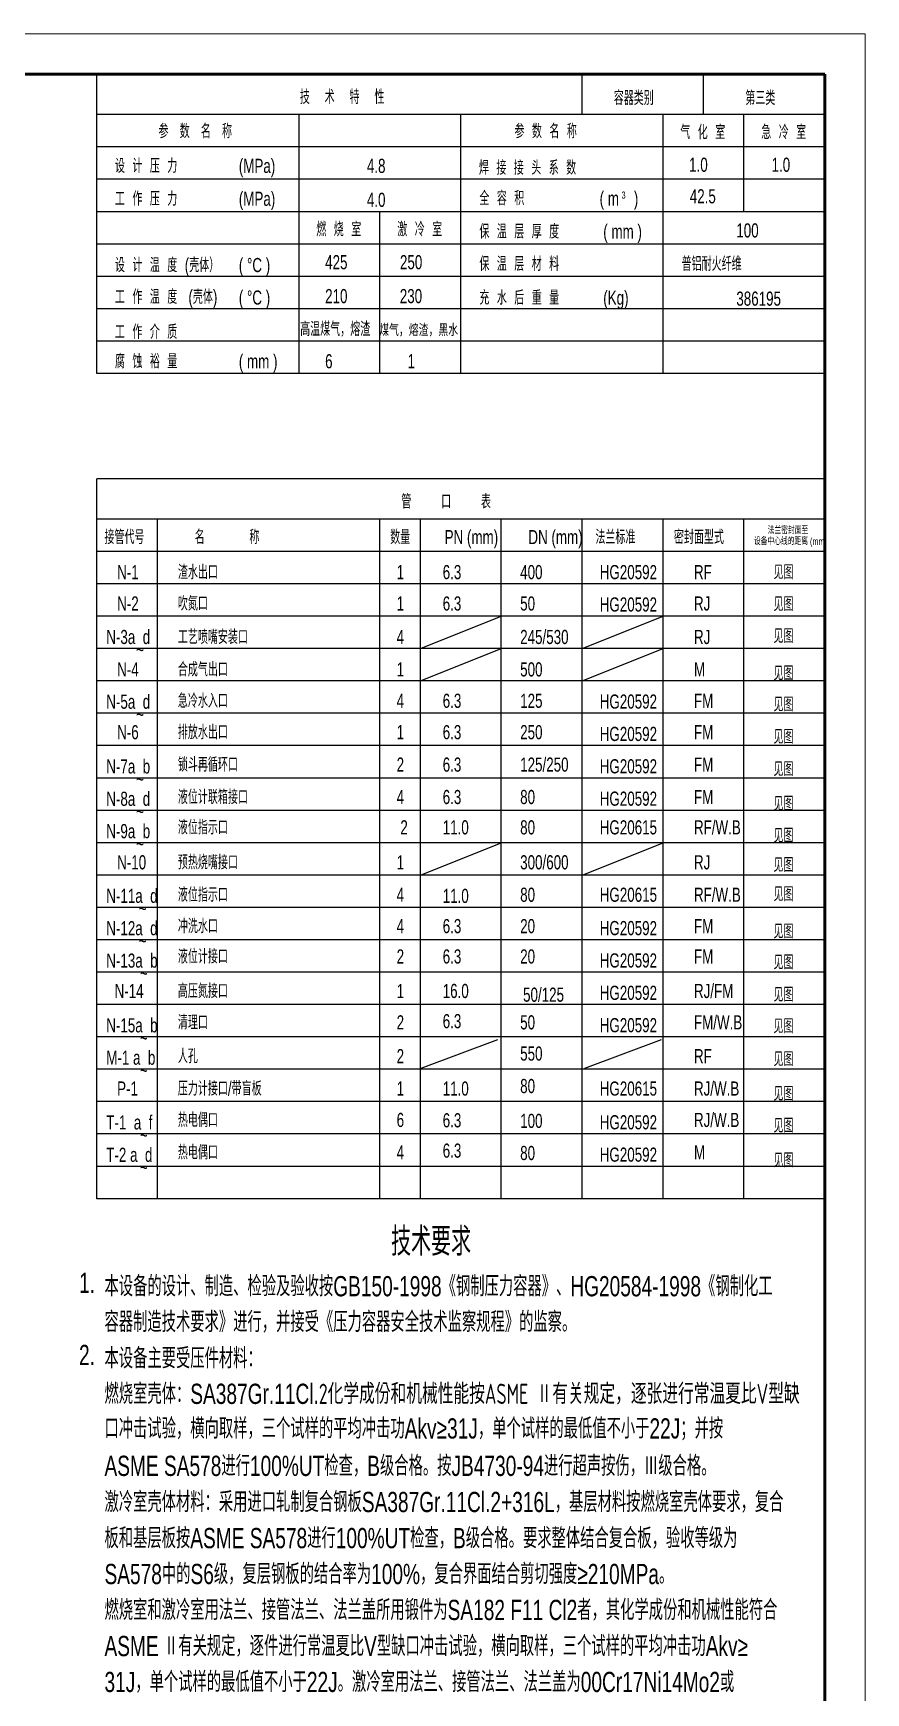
# Model space of a CAD drawing. Extents: x -3 to 21028, y -3 to 29728.
# Drawn here: x 15881 to 21028, y 19471 to 29728 of the extents above; entities that cross this region are included whole.
import ezdxf

# ---------------------------------------------------------------- set-up
doc = ezdxf.new("R2010")
doc.units = 0
doc.header["$LTSCALE"] = 200
doc.header["$MEASUREMENT"] = 0
for name, color, linetype in [('01', 7, 'CONTINUOUS'), ('02', 1, 'CONTINUOUS'), ('11', 3, 'CONTINUOUS')]:
    doc.layers.add(name, color=color, linetype=linetype)
doc.styles.get("Standard").update_dxf_attribs({"font": 'thenor.shx', "width": 0.707, "bigfont": 'hztxt.shx'})

# ---------------------------------------------------------------- blocks, each defined once
blk = doc.blocks.new('*U3')
at = {"layer": '02'}
for points, const_width in [([(841, 1189), (0, 1189)], 0.25), ([(841, 0), (841, 1189)], 0.25), ([(831, 1179), (25, 1179)], 0.7), ([(831, 10), (831, 1179)], 0.7)]:
    blk.add_lwpolyline(points, dxfattribs=dict(at, const_width=const_width))

msp = doc.modelspace()

# ---------------------------------------------------------------- linework, layer by layer
at = {"layer": '01'}
for points in [[(16275, 27625), (16275, 29475)], [(20775, 29225), (16275, 29225)], [(20775, 27625), (16275, 27625)], [(20775, 26975), (16275, 26975)], [(20775, 26975), (16275, 26975)], [(16275, 22525), (16275, 26975)], [(20775, 26725), (16275, 26725)], [(20775, 22525), (16275, 22525)]]:
    msp.add_lwpolyline(points, dxfattribs=at)
at = {"layer": '02'}
for p, q in [((18275, 25925), (18775, 26125)), ((19275, 25925), (19775, 26125)), ((18275, 25725), (18775, 25925)), ((19275, 25725), (19775, 25925)), ((18275, 24525), (18775, 24725)), ((19275, 24525), (19775, 24725)), ((18279.4054, 23331.4451), (18753.2556, 23508.5455)), ((19292.2769, 23331.4451), (19766.1271, 23508.5455))]:
    msp.add_line(p, q, dxfattribs=at)
for points in [[(19275, 29225), (19275, 29475)], [(20025, 29225), (20025, 29475)], [(17525, 27625), (17525, 29225)], [(18525, 27625), (18525, 29225)], [(19775, 27625), (19775, 29225)], [(20275, 28625), (20275, 29225)], [(20775, 29025), (16275, 29025)], [(20775, 28825), (16275, 28825)], [(20775, 28625), (16275, 28625)], [(18025, 27625), (18025, 28625)], [(20775, 28425), (16275, 28425)], [(20775, 28225), (16275, 28225)], [(20775, 28025), (16275, 28025)], [(20775, 27825), (16275, 27825)], [(16650, 22525), (16650, 26725)], [(18025, 22525), (18025, 26725)], [(18275, 22525), (18275, 26725)], [(18775, 22525), (18775, 26725)], [(19275, 22525), (19275, 26725)], [(19775, 22525), (19775, 26725)], [(20275, 22525), (20275, 26725)], [(20775, 26525), (16275, 26525)], [(20775, 26325), (16275, 26325)], [(20775, 26125), (16275, 26125)], [(20775, 25925), (16275, 25925)], [(20775, 25725), (16275, 25725)], [(20775, 25525), (16275, 25525)], [(20775, 25325), (16275, 25325)], [(20775, 25125), (16275, 25125)], [(20775, 24925), (16275, 24925)], [(20775, 24725), (16275, 24725)], [(20775, 24525), (16275, 24525)], [(20775, 24325), (16275, 24325)], [(20775, 24125), (16275, 24125)], [(20775, 23925), (16275, 23925)], [(20775, 23725), (16275, 23725)], [(20775, 23525), (16275, 23525)], [(20775, 23325), (16275, 23325)], [(20775, 23125), (16275, 23125)], [(20775, 22925), (16275, 22925)], [(20775, 22725), (16275, 22725)]]:
    msp.add_lwpolyline(points, dxfattribs=at)

# ---------------------------------------------------------------- block references
at = {"layer": '01', "xscale": 25, "yscale": 25, "zscale": 25}
msp.add_blockref('*U3', (0, 0), dxfattribs=at)

# ---------------------------------------------------------------- texts
at = {"layer": '11', "width": 0.707}
for s, height, p in [('技    术    特    性', 87.5, (17529.3503, 29290.1833)), ('容器类别', 87.5, (19470.0135, 29284.1943)), ('第三类', 87.5, (20283.1836, 29284.1943)), ('参   数   名   称', 87.5, (16656.1773, 29078.761)), ('参  数  名  称', 87.5, (18856.5478, 29078.761)), ('气  化  室', 87.5, (19881.3756, 29072.7182)), ('急  冷  室', 87.5, (20382.0059, 29072.7182)), ('设  计  压  力', 87.5, (16386.744, 28864.4155)), ('(MPa)', 87.5, (17152.4791, 28864.4155)), ('4.8', 87.5, (17943.9687, 28864.4155)), ('焊  接  接  头  系  数', 87.5, (18636.744, 28853.0066)), ('1.0', 87.5, (19935.9956, 28871.3649)), ('1.0', 87.5, (20445.534, 28871.3649)), ('工  作  压  力', 87.5, (16386.744, 28661.2968)), ('(MPa)', 87.5, (17152.4791, 28661.2968)), ('4.0', 87.5, (17943.9687, 28654.8036)), ('全  容  积', 87.5, (18639.5045, 28664.4155)), ('( m    )', 87.5, (19382.7866, 28663.0721)), ('3', 43.75, (19518.2988, 28705.7609)), ('42.5', 87.5, (19939.9533, 28676.3934)), ('燃  烧  室', 87.5, (17631.3756, 28472.7182)), ('激  冷  室', 87.5, (18132.0059, 28472.7182)), ('保  温  层  厚  度', 87.5, (18639.5045, 28458.763)), ('( mm )', 87.5, (19405.2395, 28458.763)), ('100', 87.5, (20227.6926, 28465.5243)), ('设  计  温  度  (壳体）', 87.5, (16386.744, 28251.4074)), ('( %%dC )', 87.5, (17152.4791, 28251.4074)), ('425', 87.5, (17685.9956, 28269.1474)), ('250', 87.5, (18148.4633, 28269.1474)), ('保  温  层  材  料', 87.5, (18639.5045, 28258.763)), ('普铝耐火纤维', 87.5, (19889.5045, 28258.763)), ('工  作  温  度   (壳体)', 87.5, (16386.744, 28055.0593)), ('( %%dC )', 87.5, (17152.4791, 28050.7435)), ('210', 87.5, (17685.9956, 28059.5355)), ('230', 87.5, (18147.5775, 28059.5355)), ('充  水  后  重  量', 87.5, (18639.5045, 28049.4016)), ('(Kg)', 87.5, (19405.2395, 28049.4016)), ('386195', 87.5, (20227.6926, 28043.9346)), ('工  作  介  质', 87.5, (16386.744, 27838.3993)), ('高温煤气，熔渣', 87.5, (17531.6639, 27855.9124)), ('煤气，熔渣，黑水', 75, (18019.9968, 27855.9124)), ('腐  蚀  裕  量', 87.5, (16386.744, 27656.1254)), ('( mm )', 87.5, (17152.4791, 27656.1254)), ('6', 87.5, (17685.9956, 27657.0212)), ('1', 87.5, (18195.534, 27657.0212)), ('管        口        表', 87.5, (18157.2322, 26789.6619)), ('密封面型式', 87.5, (19841.8929, 26570.3242)), ('法兰密封面至', 43.75, (20421.7376, 26633.6867)), ('接管代号', 87.5, (16321.6603, 26570.3242)), ('名            称', 87.5, (16879.9215, 26570.3242)), ('数量', 87.5, (18088.2477, 26570.3242)), ('PN (mm)', 87.5, (18424.7406, 26570.3242)), ('DN (mm)', 87.5, (18942.4218, 26570.3242)), ('法兰标准', 87.5, (19356.5668, 26570.3242)), ('设备中心线的距离 (mm)', 43.75, (20336.4453, 26565.5976)), ('N-1', 87.5, (16400.3036, 26353.7152)), ('渣水出口', 87.5, (16775.6224, 26353.7152)), ('1', 87.5, (18128.0646, 26353.7152)), ('6.3 ', 87.5, (18412.7893, 26353.7152)), ('400', 87.5, (18891.6445, 26353.7152)), ('HG20592', 87.5, (19383.4415, 26353.7152)), ('RF', 87.5, (19965.833, 26353.7152)), ('见图', 87.5, (20457.6301, 26353.7152)), ('N-2', 87.5, (16400.3036, 26159.7679)), ('吹氮口', 87.5, (16775.6224, 26159.7679)), ('1', 87.5, (18128.0646, 26159.7679)), ('6.3', 87.5, (18412.7893, 26159.7679)), ('50', 87.5, (18891.6445, 26159.7679)), ('HG20592', 87.5, (19383.4415, 26153.7152)), ('RJ', 87.5, (19965.833, 26159.7679)), ('见图', 87.5, (20457.6301, 26156.3701)), ('N-3a  d', 87.5, (16333.0947, 25952.8908)), ('工艺喷嘴安装口', 87.5, (16775.6224, 25952.8908)), ('4', 87.5, (18128.0646, 25952.8908)), ('245/530', 87.5, (18891.6445, 25952.8908)), ('RJ', 87.5, (19965.833, 25952.8908)), ('见图', 87.5, (20457.6301, 25959.0252)), ('~', 87.5, (16517.9188, 25874.1321)), ('合成气出口', 87.5, (16775.6224, 25752.4785)), ('N-4', 87.5, (16400.3036, 25752.4785)), ('1', 87.5, (18128.0646, 25752.4785)), ('500', 87.5, (18891.6445, 25752.4785)), ('M', 87.5, (19965.833, 25752.4785)), ('见图', 87.5, (20457.6301, 25728.7894)), ('N-5a  d', 87.5, (16333.0947, 25552.8908)), ('急冷水入口', 87.5, (16775.6224, 25558.5313)), ('4', 87.5, (18128.0646, 25558.5313)), ('6.3', 87.5, (18412.7893, 25558.5313)), ('125', 87.5, (18891.6445, 25558.5313)), ('HG20592', 87.5, (19383.4415, 25553.7152)), ('FM', 87.5, (19965.833, 25558.5313)), ('见图', 87.5, (20457.6301, 25536.4334)), ('N-6', 87.5, (16400.3036, 25364.584)), ('~', 87.5, (16517.9188, 25474.1321)), ('排放水出口', 87.5, (16775.6224, 25364.584)), ('1', 87.5, (18128.0646, 25364.584)), ('6.3', 87.5, (18412.7893, 25364.584)), ('250', 87.5, (18891.6445, 25364.584)), ('HG20592', 87.5, (19383.4415, 25353.7152)), ('FM', 87.5, (19965.833, 25364.584)), ('见图', 87.5, (20457.6301, 25336.4334)), ('N-7a  b', 87.5, (16333.0947, 25152.8908)), ('锁斗再循环口', 87.5, (16775.6224, 25164.1718)), ('2', 87.5, (18128.0646, 25164.1718)), ('6.3', 87.5, (18412.7893, 25164.1718)), ('125/250', 87.5, (18891.6445, 25164.1718)), ('HG20592', 87.5, (19383.4415, 25153.7152)), ('FM', 87.5, (19965.833, 25164.1718)), ('见图', 87.5, (20457.6301, 25136.7544)), ('N-8a  d', 87.5, (16333.0947, 24952.8908)), ('~', 87.5, (16517.9188, 25074.1321)), ('液位计联箱接口', 87.5, (16775.6224, 24963.7596)), ('4', 87.5, (18128.0646, 24963.7596)), ('6.3', 87.5, (18412.7893, 24963.7596)), ('80', 87.5, (18891.6445, 24963.7596)), ('HG20592', 87.5, (19383.4415, 24953.7152)), ('FM', 87.5, (19965.833, 24963.7596)), ('~', 87.5, (16517.9188, 24874.1321)), ('见图', 87.5, (20457.6301, 24922.964)), ('N-9a  b', 87.5, (16333.0947, 24752.8908)), ('液位指示口', 87.5, (16775.6224, 24776.2772)), (' 2', 87.5, (18128.0646, 24776.2772)), ('11.0', 87.5, (18412.7893, 24776.2772)), ('80', 87.5, (18891.6445, 24776.2772)), ('HG20615', 87.5, (19383.4415, 24776.2772)), ('RF/W.B', 87.5, (19965.833, 24776.2772)), ('~', 87.5, (16517.9188, 24674.1321)), ('见图', 87.5, (20457.6301, 24725.6191)), ('N-10', 87.5, (16400.3036, 24560.3654)), ('预热烧嘴接口', 87.5, (16775.6224, 24560.3654)), ('1', 87.5, (18128.0646, 24560.3654)), ('300/600', 87.5, (18891.6445, 24560.3654)), ('RJ', 87.5, (19965.833, 24560.3654)), ('见图', 87.5, (20457.6301, 24544.7195)), ('N-11a  d', 87.5, (16333.0947, 24352.8908)), ('液位指示口', 87.5, (16775.6224, 24359.9532)), ('4', 87.5, (18128.0646, 24359.9532)), ('11.0', 87.5, (18412.7893, 24352.6889)), ('80', 87.5, (18891.6445, 24359.9532)), ('HG20615', 87.5, (19383.4415, 24359.9532)), ('RF/W.B', 87.5, (19965.833, 24359.9532)), ('见图', 87.5, (20457.6301, 24363.8199)), ('~', 87.5, (16533.4285, 24274.1321)), ('N-12a  d', 87.5, (16333.0947, 24152.8908)), ('冲洗水口', 87.5, (16775.6224, 24166.0059)), ('4', 87.5, (18128.0646, 24166.0059)), ('6.3', 87.5, (18412.7893, 24166.0059)), ('20', 87.5, (18891.6445, 24166.0059)), ('HG20592', 87.5, (19383.4415, 24153.7152)), ('FM', 87.5, (19965.833, 24166.0059)), ('见图', 87.5, (20457.6301, 24133.5841)), ('~', 87.5, (16533.4285, 24074.1321)), ('N-13a  b', 87.5, (16333.0947, 23952.8908)), ('液位计接口', 87.5, (16775.6224, 23978.5236)), ('2', 87.5, (18128.0646, 23978.5236)), ('6.3', 87.5, (18412.7893, 23978.5236)), ('20', 87.5, (18891.6445, 23978.5236)), ('HG20592', 87.5, (19383.4415, 23953.7152)), ('FM', 87.5, (19965.833, 23978.5236)), ('见图', 87.5, (20457.6301, 23942.5216)), ('~', 87.5, (16541.1835, 23874.1321)), ('N-14', 87.5, (16384.5773, 23765.1815)), ('高压氮接口', 87.5, (16775.6224, 23765.1815)), ('1', 87.5, (18128.0646, 23765.1815)), ('16.0', 87.5, (18412.7893, 23765.1815)), ('50/125', 87.5, (18909.5149, 23742.1662)), ('HG20592', 87.5, (19383.4415, 23753.7152)), ('RJ/FM', 87.5, (19965.833, 23765.1815)), ('见图', 87.5, (20457.6301, 23742.5216)), ('N-15a  b', 87.5, (16333.0947, 23552.8908)), ('清理口', 87.5, (16775.6224, 23571.2342)), ('2', 87.5, (18128.0646, 23571.2342)), ('6.3', 87.5, (18412.7893, 23578.5236)), ('50', 87.5, (18891.6445, 23571.2342)), ('HG20592', 87.5, (19383.4415, 23553.7152)), ('FM/W.B', 87.5, (19965.833, 23571.2342)), ('见图', 87.5, (20457.6301, 23547.8316)), ('~', 87.5, (16541.1835, 23474.1321)), ('M-1 a  b', 87.5, (16333.0947, 23352.8908)), ('人孔', 87.5, (16775.6224, 23362.4298)), ('2', 87.5, (18128.0646, 23362.4298)), ('550', 87.5, (18891.6445, 23378.4884)), ('RF', 87.5, (19965.833, 23362.4298)), ('见图', 87.5, (20457.6301, 23344.2041)), ('~', 87.5, (16541.1835, 23274.1321)), ('P-1', 87.5, (16400.3036, 23162.0176)), ('压力计接口/带盲板', 87.5, (16775.6224, 23162.0176)), ('1', 87.5, (18128.0646, 23162.0176)), ('11.0', 87.5, (18412.7893, 23162.0176)), ('80', 87.5, (18891.6445, 23177.6205)), ('HG20615', 87.5, (19383.4415, 23162.0176)), ('RJ/W.B', 87.5, (19965.833, 23162.0176)), ('见图', 87.5, (20457.6301, 23130.4137)), ('T-1  a  f', 87.5, (16333.0947, 22952.8908)), ('热电偶口', 87.5, (16775.6224, 22968.0703)), ('6', 87.5, (18128.0646, 22968.0703)), ('6.3', 87.5, (18412.7893, 22966.0059)), ('100', 87.5, (18891.6445, 22962.1986)), ('HG20592', 87.5, (19383.4415, 22953.7152)), ('RJ/W.B', 87.5, (19965.833, 22968.0703)), ('见图', 87.5, (20457.6301, 22933.0688)), ('~', 87.5, (16541.1835, 22874.1321)), ('T-2 a  d', 87.5, (16333.0947, 22752.8908)), ('热电偶口', 87.5, (16775.6224, 22768.0703)), ('4', 87.5, (18128.0646, 22767.6581)), ('6.3', 87.5, (18412.7893, 22778.5236)), ('80', 87.5, (18891.6445, 22763.7838)), ('HG20592', 87.5, (19383.4415, 22753.7152)), ('M', 87.5, (19965.833, 22767.6581)), ('见图', 87.5, (20457.6301, 22719.2784)), ('~', 87.5, (16541.1835, 22674.1321))]:
    msp.add_text(s, height=height, dxfattribs=at).set_placement(p)
at = {"layer": '11', "attachment_point": 7}
for s, insert, char_height in [('技术要求', (18093.2221, 22172.3318), 175), ('1.', (16164.8099, 21942.3318), 125), ('本设备的设计、制造、检验及验收按GB150-1998《钢制压力容器》、HG20584-1998《钢制化工', (16322.01, 21919.9982), 125), ('容器制造技术要求》进行，并接受《压力容器安全技术监察规程》的监察。', (16322.01, 21696.85), 125), ('2.', (16164.8099, 21496.8254), 125), ('本设备主要受压件材料：', (16322.01, 21476.0167), 125), ('燃烧室壳体：SA387Gr.11Cl\\fSystem|b0|i0|c0|p33;.\\Fisocp.shx,intecad.shx;2化学成份和机械性能按ASME Ⅱ有关规定，逐张进行常温夏比V型缺', (16322.01, 21252.6464), 125), ('口冲击试验，横向取样，三个试样的平均冲击功Akv≥31J，单个试样的最低值不小于22J；并按', (16322.01, 21030.6557), 125), ('ASME SA578进行100%UT检查，B级合格。按JB4730-94进行超声按伤，Ⅲ级合格。', (16322.01, 20807.5076), 125), ('激冷室壳体材料：采用进口轧制复合钢板SA387Gr.11Cl.2+316L，基层材料按燃烧室壳体要求，复合', (16322.01, 20584.1373), 125), ('板和基层板按ASME SA578进行100%UT检查，B级合格。要求整体结合复合板，验收等级为', (16322.01, 20360.9892), 125), ('SA578中的S6级，复层钢板的结合率为100%，复合界面结合剪切强度≥210MPa。', (16322.01, 20138.9984), 125), ('燃烧室和激冷室用法兰、接管法兰、法兰盖所用锻件为SA182 F11 Cl2者，其化学成份和机械性能符合', (16322.01, 19917.0077), 125), ('ASME Ⅱ有关规定，逐件进行常温夏比V型缺口冲击试验，横向取样，三个试样的平均冲击功Akv≥', (16322.01, 19693.8595), 125), ('31J，单个试样的最低值不小于22J。激冷室用法兰、接管法兰、法兰盖为00Cr17Ni14Mo2或', (16322.01, 19471.8688), 125)]:
    msp.add_mtext(s, dxfattribs=dict(at, insert=insert, char_height=char_height))

doc.saveas('drawing.dxf')
